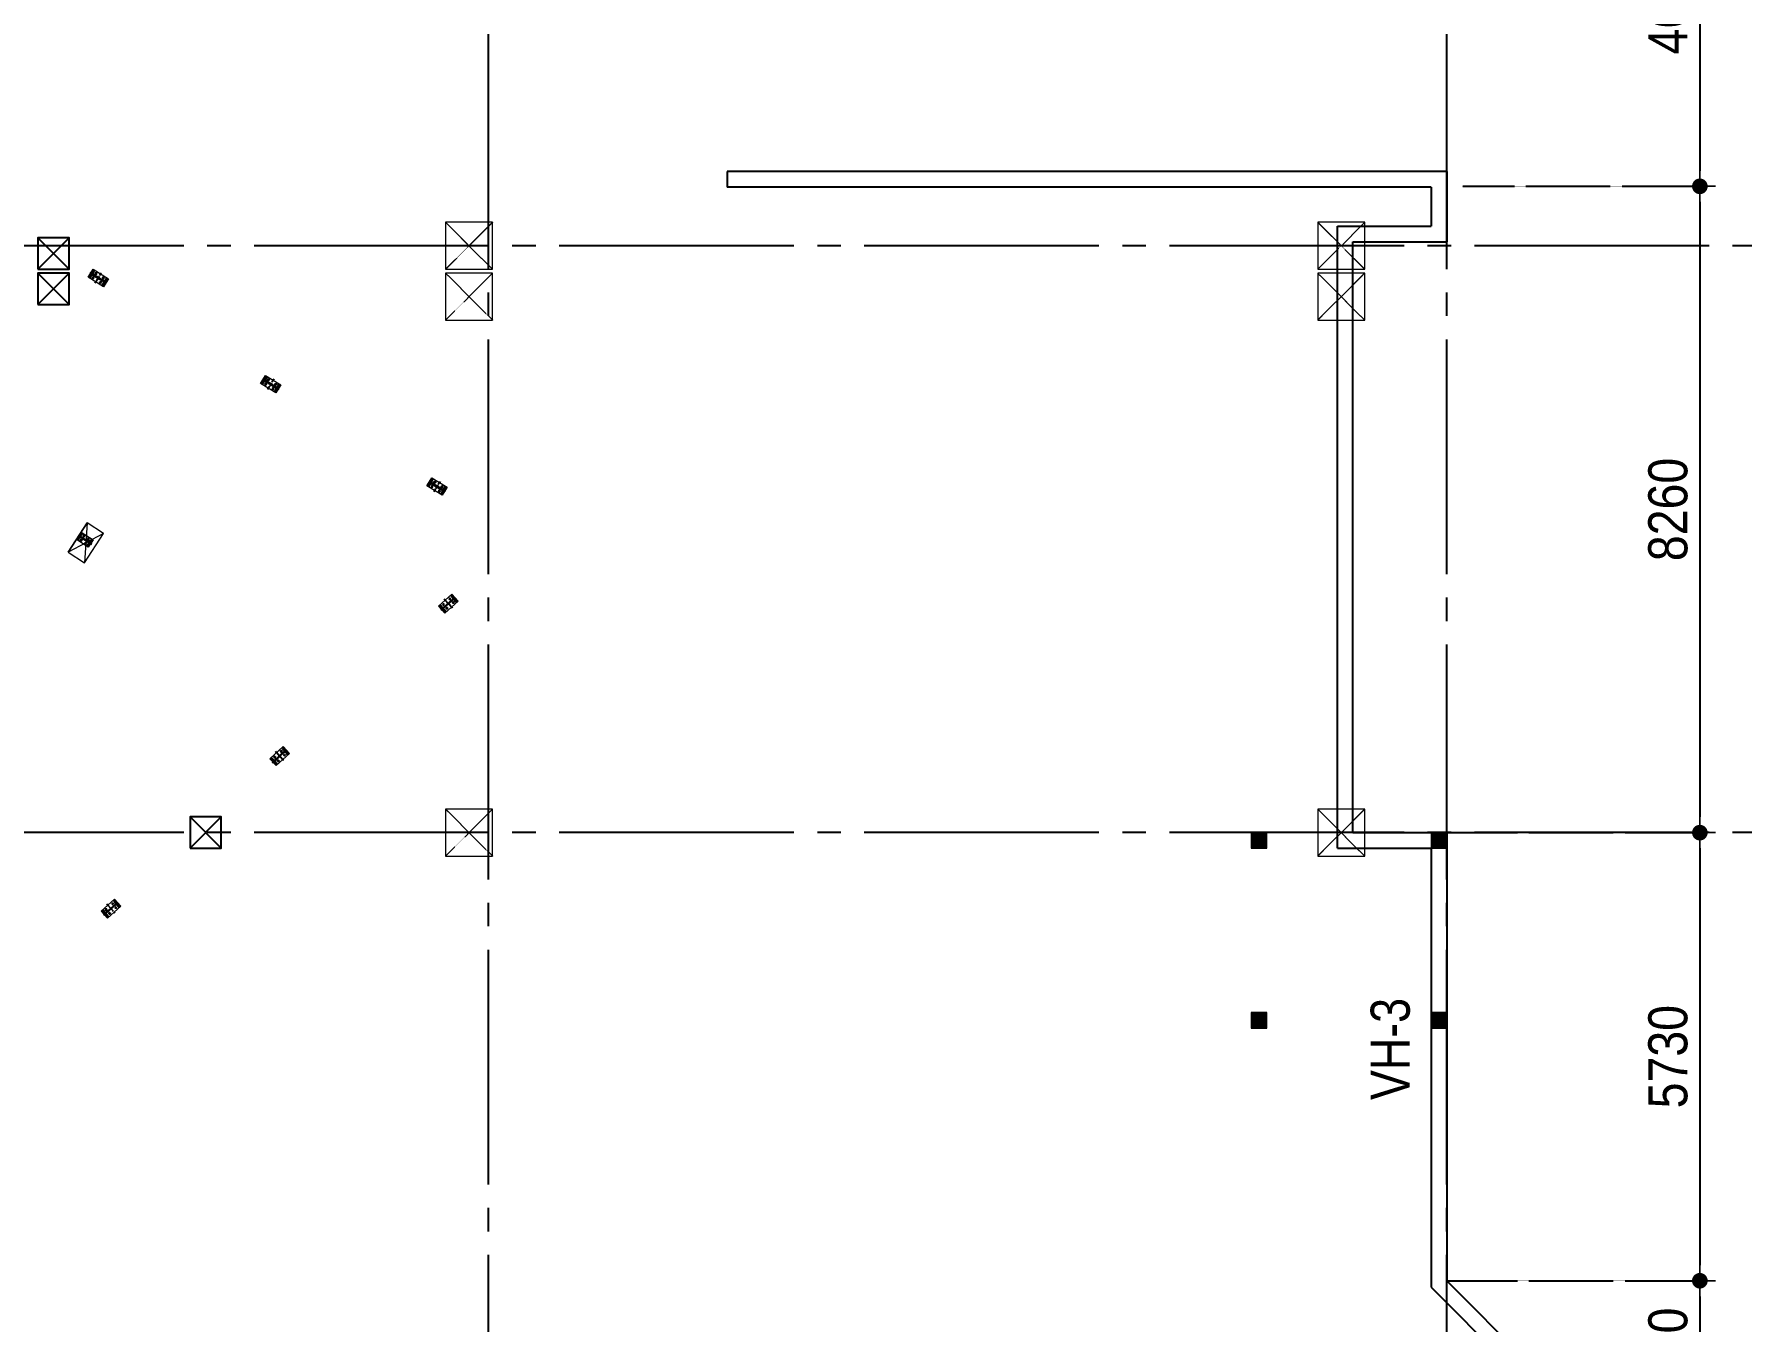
# Model space of a CAD drawing. Header units: millimetres. Extents: x -3973692 to -2843767, y 592734 to 838475.
# Drawn here: x -3467004 to -3445174, y 661779 to 678236 of the extents above; entities that cross this region are included whole.
import ezdxf
from ezdxf.enums import TextEntityAlignment as Align

# ---------------------------------------------------------------- set-up
doc = ezdxf.new("R2010")
doc.units = ezdxf.units.MM
doc.header["$MEASUREMENT"] = 0
doc.header["$PDMODE"] = 3
doc.header["$PDSIZE"] = -20
for name, pattern in [('CHG_XX_Cot_Tang 1$0$CENTER', [20.2, 12.7, -2.5, 2.5, -2.5]), ('CHG_XX_Cot_Tang 1$0$CENTER2', [28.575, 19.05, -3.175, 3.175, -3.175]), ('CHG_XX_Cot_Tang 1$0$MB_Luoi truc$0$HTT Hidden 21', [3, 2, -1]), ('CHG_XX_Luoi truc$0$MB_Luoi truc$0$Center101', [13, 10, -1, 1, -1]), ('DIVIDE2', [15.875, 6.35, -3.175, 0, -3.175, 0, -3.175]), ('HIDDEN5', [2.8375, 1.25, -1.5875])]:
    doc.linetypes.add(name, pattern=pattern)
doc.layers.get('0').update_dxf_attribs({"lineweight": 9})
doc.layers.get('Defpoints').update_dxf_attribs({"color": 10, "lineweight": 0})
for name, color, linetype, lineweight in [("'S_General_Dim_1", 1, 'Continuous', 18), ("'S_General_Divide_3 Intermediate", 3, 'DIVIDE2', 40), ("CHG_XX_Cot_Tang 1$0$'S_Steel_Cont_2 Normal", 2, 'Continuous', 25), ("CHG_XX_Cot_Tang 1$0$'S_Steel_Cont_2 Normal_Plate", 150, 'Continuous', 15), ('CHG_XX_Cot_Tang 1$0$NS-Pier', 150, 'Continuous', 9), ('CHG_XX_Cot_Tang 1$0$S_Concrete_Cont_2 Normal', 2, 'Continuous', 13), ('TEXT', 7, 'Continuous', 15)]:
    doc.layers.add(name, color=color, linetype=linetype, lineweight=lineweight)
for name, color, linetype in [("CHG_XX_Cot_Tang 1$0$'S_Concrete_Center_1", 8, 'CHG_XX_Cot_Tang 1$0$CENTER2'), ("CHG_XX_Cot_Tang 1$0$'S_Steel_ Bold", 8, 'Continuous'), ('CHG_XX_Cot_Tang 1$0$mb_cot tang 1-3$0$Concrete Line', 6, 'Continuous'), ('CHG_XX_Cot_Tang 1$0$Vach VH3', 3, 'Continuous'), ('CHG_XX_Luoi truc$0$Grid', 34, 'Continuous'), ('CHG_XX_Luoi truc$0$Grid Line', 251, 'CHG_XX_Luoi truc$0$MB_Luoi truc$0$Center101')]:
    doc.layers.add(name, color=color, linetype=linetype)
doc.styles.add('arial', font='arial.ttf', dxfattribs={"width": 0.85})
doc.styles.add('CHG_XX_Luoi truc$0$MB_Luoi truc$0$Grid A-F$0$VNI-HelveCB', font='')
doc.styles.add('TTP-HelCon', font='')
doc.styles.get('CHG_XX_Luoi truc$0$MB_Luoi truc$0$Grid A-F$0$VNI-HelveCB').set_extended_font_data('VNI-Helve-Condense', bold=True)
doc.styles.get('TTP-HelCon').set_extended_font_data('VNI-Helve-Condense')
doc.dimstyles.new('200', dxfattribs={"dimscale": 200, "dimtxt": 2.5, "dimasz": 1, "dimexe": 0, "dimexo": 0, "dimgap": 0.75, "dimtad": 1, "dimdec": 0, "dimrnd": 10, "dimzin": 9, "dimdsep": 46, "dimtxsty": 'arial', "dimblk1": 'DIMDOT', "dimblk2": 'DIMDOT', "dimsah": 1, "dimcen": 2, "dimdle": 3, "dimclre": 8, "dimclrt": 2, "dimadec": 0, "dimazin": 0, "dimtfac": 1, "dimtdec": 0, "dimtix": 1, "dimtmove": 2, "dimatfit": 3, "dimldrblk": 'DIMPIJL', "dimfxl": 1, "dimtvp": 1.8, "dimtolj": 1, "dimtzin": 0, "dimarcsym": 0})

# ---------------------------------------------------------------- blocks, each defined once
blk = doc.blocks.new('CHG_XX_Cot_Tang 1$0$HoBoi_C600x600')
at = {"layer": 'CHG_XX_Cot_Tang 1$0$NS-Pier', "linetype": 'CHG_XX_Cot_Tang 1$0$MB_Luoi truc$0$HTT Hidden 21'}
for p, q in [((300, 300), (-300, -300)), ((-300, 300), (300, -300))]:
    blk.add_line(p, q, dxfattribs=at)
at = {"layer": 'CHG_XX_Cot_Tang 1$0$NS-Pier'}
blk.add_lwpolyline([(300, -300), (300, 300), (-300, 300), (-300, -300)], close=True, dxfattribs=at)
blk = doc.blocks.new('*U2841')
at = {"layer": 'CHG_XX_Luoi truc$0$Grid Line'}
blk.add_line((0, 0), (0, 608), dxfattribs=at)
at = {"layer": 'CHG_XX_Luoi truc$0$Grid', "lineweight": -2, "style": 'CHG_XX_Luoi truc$0$MB_Luoi truc$0$Grid A-F$0$VNI-HelveCB'}
for tag, p in [('GRIDSUB', (0, 617)), ('GRID', (0, -9))]:
    blk.add_attdef(tag, text='', height=5, dxfattribs=at).set_placement(p, align=Align.MIDDLE)
blk = doc.blocks.new('*U2843')
at = {"layer": 'CHG_XX_Luoi truc$0$Grid Line'}
blk.add_line((0, 0), (0, 438), dxfattribs=at)
at = {"layer": 'CHG_XX_Luoi truc$0$Grid', "lineweight": -2, "style": 'CHG_XX_Luoi truc$0$MB_Luoi truc$0$Grid A-F$0$VNI-HelveCB'}
for tag, p in [('GRIDSUB', (0, 447)), ('GRID', (0, -9))]:
    blk.add_attdef(tag, text='', height=5, dxfattribs=at).set_placement(p, align=Align.MIDDLE)
blk = doc.blocks.new('CHG_XX_Luoi truc')
at = {"layer": 'CHG_XX_Luoi truc$0$Grid', "xscale": 300, "yscale": 300, "zscale": 300}
for p in [(87300, -12747), (99550, -12747)]:
    blk.add_blockref('*U2841', p, dxfattribs=at)
at = {"layer": 'CHG_XX_Luoi truc$0$Grid', "xscale": 300.0000000000013, "yscale": 300.0000000000013, "zscale": 300.0000000000013, "rotation": 90}
for p in [(110703, 65550), (110703, 58050)]:
    blk.add_blockref('*U2843', p, dxfattribs=at)
blk = doc.blocks.new('*U2973')
at = {"layer": "CHG_XX_Cot_Tang 1$0$'S_Steel_ Bold", "linetype": 'CHG_XX_Cot_Tang 1$0$CENTER', "ltscale": 0.05}
for p, q in [((-13, 0), (13, 0)), ((0, 13), (0, -13))]:
    blk.add_line(p, q, dxfattribs=at)
at = {"layer": "CHG_XX_Cot_Tang 1$0$'S_Steel_ Bold", "color": 1}
blk.add_circle((0, 0), 7, dxfattribs=at)
blk = doc.blocks.new('CHG_XX_Cot_Tang 1$0$ColumnSteelStaire')
at = {"layer": "CHG_XX_Cot_Tang 1$0$'S_Concrete_Center_1"}
for p, q in [((28, 100), (-128, 100)), ((-50, -25), (-50, 208))]:
    blk.add_line(p, q, dxfattribs=at)
at = {"layer": "CHG_XX_Cot_Tang 1$0$'S_Steel_Cont_2 Normal"}
blk.add_lwpolyline([(-100, 191), (-60, 191, -0.414214), (-53, 184), (-53, 16, -0.414214), (-60, 9), (-100, 9), (-100, 0), (0, 0), (0, 9), (-40, 9, -0.414214), (-47, 16), (-47, 184, -0.414214), (-40, 191), (0, 191), (0, 200), (-100, 200), (-100, 191)], format="xyb", dxfattribs=at)
at = {"layer": "CHG_XX_Cot_Tang 1$0$'S_Steel_Cont_2 Normal_Plate"}
blk.add_lwpolyline([(10, -15), (-110, -15), (-110, 215), (10, 215)], close=True, dxfattribs=at)
at = {"layer": 'Defpoints', "color": 8, "linetype": 'CHG_XX_Cot_Tang 1$0$MB_Luoi truc$0$HTT Hidden 21'}
blk.add_line((-50, -25), (-50, 200), dxfattribs=at)
at = {"layer": "CHG_XX_Cot_Tang 1$0$'S_Steel_ Bold", "xscale": -1, "rotation": 90}
for p in [(-83, 155), (-83, 45)]:
    blk.add_blockref('*U2973', p, dxfattribs=at)
at = {"layer": "CHG_XX_Cot_Tang 1$0$'S_Steel_ Bold", "rotation": 270}
for p in [(-17, 155), (-17, 45)]:
    blk.add_blockref('*U2973', p, dxfattribs=at)
blk = doc.blocks.new('CHG_XX_Cot_Tang 1$0$ColumnSteelStaireIn')
at = {"layer": "CHG_XX_Cot_Tang 1$0$'S_Concrete_Center_1"}
blk.add_line((0, 175), (0, -33), dxfattribs=at)
at = {"layer": "CHG_XX_Cot_Tang 1$0$'S_Steel_Cont_2 Normal"}
blk.add_lwpolyline([(2, 13, 0.414214), (8, 7), (38, 7), (38, 0), (-38, 0), (-38, 7), (-8, 7, 0.414214), (-2, 13), (-2, 137, 0.414214), (-8, 143), (-38, 143), (-38, 150), (38, 150), (38, 143), (8, 143, 0.414214), (2, 137)], format="xyb", close=True, dxfattribs=at)
at = {"layer": "CHG_XX_Cot_Tang 1$0$'S_Steel_Cont_2 Normal_Plate"}
blk.add_lwpolyline([(-58, 165), (58, 165), (58, -15), (-58, -15)], close=True, dxfattribs=at)
at = {"layer": "CHG_XX_Cot_Tang 1$0$'S_Steel_ Bold", "rotation": 90}
for p in [(-33, 110), (-33, 40)]:
    blk.add_blockref('*U2973', p, dxfattribs=at)
at = {"layer": "CHG_XX_Cot_Tang 1$0$'S_Steel_ Bold", "xscale": -1, "rotation": 270}
for p in [(33, 110), (33, 40)]:
    blk.add_blockref('*U2973', p, dxfattribs=at)
blk = doc.blocks.new('CHG_XX_Cot_Tang 1$0$ColumnSteelStaireSet')
at = {"layer": 'Defpoints', "color": 8, "linetype": 'CHG_XX_Cot_Tang 1$0$MB_Luoi truc$0$HTT Hidden 21'}
for name, p, rotation in [('CHG_XX_Cot_Tang 1$0$ColumnSteelStaire', (39928, -48796), 238.3811464487346), ('CHG_XX_Cot_Tang 1$0$ColumnSteelStaire', (42355, -50173), 58.3811464268013), ('CHG_XX_Cot_Tang 1$0$ColumnSteelStaire', (44481, -51482), 58.38114642687987), ('CHG_XX_Cot_Tang 1$0$ColumnSteelStaireIn', (39929, -52191), 57.02504360744042), ('CHG_XX_Cot_Tang 1$0$ColumnSteelStaire', (44474, -53071), 312.1205168197121), ('CHG_XX_Cot_Tang 1$0$ColumnSteelStaire', (42317, -55021), 312.120516819464), ('CHG_XX_Cot_Tang 1$0$ColumnSteelStaire', (40161, -56971), 312.1205168195285)]:
    blk.add_blockref(name, p, dxfattribs=dict(at, rotation=rotation))
blk = doc.blocks.new('CHG_XX_Cot_Tang 1$0$cot thong gio')
at = {"layer": 'CHG_XX_Cot_Tang 1$0$S_Concrete_Cont_2 Normal', "color": 3, "ltscale": 0.8}
blk.add_lwpolyline([(-100, -70), (100, -70), (100, 130), (-100, 130)], close=True, dxfattribs=at)
blk.add_solid([(-100, 130), (-100, -70), (100, 130), (100, -70)], dxfattribs=at)
blk = doc.blocks.new('CHG_XX_Cot_Tang 1')
at = {"layer": 'CHG_XX_Cot_Tang 1$0$mb_cot tang 1-3$0$Concrete Line'}
for p, q in [((81538.7, 65650), (81938.7, 65250)), ((81538.7, 65250), (81938.7, 65650)), ((81538.7, 65200), (81938.7, 64800)), ((81538.7, 64800), (81938.7, 65200)), ((83483.4, 58250), (83883.4, 57850)), ((83483.4, 57850), (83883.4, 58250))]:
    blk.add_line(p, q, dxfattribs=at)
for points in [[(81538.7, 65250), (81938.7, 65250), (81938.7, 65650), (81538.7, 65650)], [(81538.7, 64800), (81938.7, 64800), (81938.7, 65200), (81538.7, 65200)], [(83483.4, 57850), (83883.4, 57850), (83883.4, 58250), (83483.4, 58250)]]:
    blk.add_lwpolyline(points, close=True, dxfattribs=at)
at = {"layer": 'CHG_XX_Cot_Tang 1$0$NS-Pier'}
blk.add_lwpolyline([(82379.3, 61874.6), (82169.6, 62010.7), (81924.7, 61633.2), (82134.4, 61497.1), (82379.3, 61874.6), (81924.7, 61633.2), (82169.6, 62010.7), (82134.4, 61497.1)], dxfattribs=at)
at = {"layer": 'CHG_XX_Cot_Tang 1$0$Vach VH3'}
for p, q in [((99550, 66499.1), (90350, 66500)), ((90350, 66500), (90350, 66300)), ((99550, 66499.1), (99550, 65600)), ((99350, 66299.1), (90350, 66300)), ((99350, 66299.1), (99350, 65800)), ((98150, 57850), (98150, 65800)), ((98150, 65800), (99350, 65800)), ((98350, 58050), (98350, 65600)), ((98350, 65600), (99550, 65600)), ((98350, 58050), (99550, 58050)), ((99550, 58050), (99550, 52323.2)), ((98150, 57850), (99350, 57850)), ((99350, 57850), (99350, 52240.6)), ((99350, 52240.6), (101350, 50233.2)), ((99550, 52323.2), (101550, 50315.8))]:
    blk.add_line(p, q, dxfattribs=at)
at = {"layer": 'CHG_XX_Cot_Tang 1$0$mb_cot tang 1-3$0$Concrete Line'}
for p in [(87050, 65550), (98200, 65550), (87050, 64900), (98200, 64900), (87050, 58050), (98200, 58050)]:
    blk.add_blockref('CHG_XX_Cot_Tang 1$0$HoBoi_C600x600', p, dxfattribs=at)
at = {"layer": 'CHG_XX_Cot_Tang 1$0$NS-Pier'}
blk.add_blockref('CHG_XX_Luoi truc', (0, 0), dxfattribs=at)
at = {"layer": 'CHG_XX_Cot_Tang 1$0$S_Concrete_Cont_2 Normal'}
for p in [(97150, 57920.7), (99450, 57920.7), (97150, 55620), (99450, 55620)]:
    blk.add_blockref('CHG_XX_Cot_Tang 1$0$cot thong gio', p, dxfattribs=at)
at = {"layer": 'Defpoints', "color": 8, "linetype": 'CHG_XX_Cot_Tang 1$0$MB_Luoi truc$0$HTT Hidden 21'}
blk.add_blockref('CHG_XX_Cot_Tang 1$0$ColumnSteelStaireSet', (42270.9, 113944.6), dxfattribs=at)
blk = doc.blocks.new('DIMDOT')
for p, q in [((1, 0), (-1, 0)), ((0, -1), (0, 1))]:
    blk.add_line(p, q)
at = {"const_width": 0.5}
blk.add_lwpolyline([(-0.25, 0, 1), (0.25, 0, 1)], format="xyb", close=True, dxfattribs=at)
blk = doc.blocks.new('*D2376')
at = {"layer": "'S_General_Dim_1", "color": 8, "linetype": 'HIDDEN5', "lineweight": -2, "transparency": 16777216}
for p, q in [((-3448945, 680981), (-3445711, 680981)), ((-3448745, 676291), (-3445711, 676291))]:
    blk.add_line(p, q, dxfattribs=at)
at = {"layer": "'S_General_Dim_1", "color": 0, "lineweight": -2, "transparency": 16777216}
blk.add_line((-3445711, 680781), (-3445711, 676491), dxfattribs=at)
at = {"layer": 'Defpoints', "color": 0, "transparency": 16777216}
for p in [(-3448945, 680981), (-3448745, 676291), (-3445711, 676291)]:
    blk.add_point(p, dxfattribs=at)
at = {"layer": "'S_General_Dim_1", "color": 0, "lineweight": -2, "transparency": 16777216, "xscale": 200, "yscale": 200, "zscale": 200}
for p, rotation in [((-3445711, 680981), 90), ((-3445711, 676291), 270)]:
    blk.add_blockref('DIMDOT', p, dxfattribs=dict(at, rotation=rotation))
at = {"layer": "'S_General_Dim_1", "color": 2, "transparency": 16777216, "insert": (-3446117, 678636), "char_height": 500, "attachment_point": 5, "rotation": 90, "style": 'arial'}
blk.add_mtext('\\A1;4690', dxfattribs=at)
blk = doc.blocks.new('DIMPIJL')
at = {"linetype": 'ByBlock'}
blk.add_solid([(-2.5, 0.42), (-2.5, -0.42), (0, 0)], dxfattribs=at)
blk = doc.blocks.new('*D2377')
at = {"layer": "'S_General_Dim_1", "color": 8, "linetype": 'HIDDEN5', "lineweight": -2, "transparency": 16777216}
for p, q in [((-3448945, 662304), (-3445711, 662304)), ((-3446945, 660297), (-3445711, 660297))]:
    blk.add_line(p, q, dxfattribs=at)
at = {"layer": "'S_General_Dim_1", "color": 0, "lineweight": -2, "transparency": 16777216}
blk.add_line((-3445711, 662104), (-3445711, 660497), dxfattribs=at)
at = {"layer": 'Defpoints', "color": 0, "transparency": 16777216}
for p in [(-3448945, 662304), (-3446945, 660297), (-3445711, 660297)]:
    blk.add_point(p, dxfattribs=at)
at = {"layer": "'S_General_Dim_1", "color": 0, "lineweight": -2, "transparency": 16777216, "xscale": 200, "yscale": 200, "zscale": 200}
for p, rotation in [((-3445711, 662304), 90), ((-3445711, 660297), 270)]:
    blk.add_blockref('DIMDOT', p, dxfattribs=dict(at, rotation=rotation))
at = {"layer": "'S_General_Dim_1", "color": 2, "transparency": 16777216, "insert": (-3446117, 661301), "char_height": 500, "attachment_point": 5, "rotation": 90, "style": 'arial'}
blk.add_mtext('\\A1;2010', dxfattribs=at)
blk = doc.blocks.new('*D2500')
at = {"layer": "'S_General_Dim_1", "color": 8, "linetype": 'HIDDEN5', "lineweight": -2, "transparency": 16777216}
for p, q in [((-3448745, 676291), (-3445711, 676291)), ((-3448945, 668031), (-3445711, 668031))]:
    blk.add_line(p, q, dxfattribs=at)
at = {"layer": "'S_General_Dim_1", "color": 0, "lineweight": -2, "transparency": 16777216}
blk.add_line((-3445711, 676091), (-3445711, 668231), dxfattribs=at)
at = {"layer": 'Defpoints', "color": 0, "transparency": 16777216}
for p in [(-3448745, 676291), (-3448945, 668031), (-3445711, 668031)]:
    blk.add_point(p, dxfattribs=at)
at = {"layer": "'S_General_Dim_1", "color": 0, "lineweight": -2, "transparency": 16777216, "xscale": 200, "yscale": 200, "zscale": 200}
for p, rotation in [((-3445711, 676291), 90), ((-3445711, 668031), 270)]:
    blk.add_blockref('DIMDOT', p, dxfattribs=dict(at, rotation=rotation))
at = {"layer": "'S_General_Dim_1", "color": 2, "transparency": 16777216, "insert": (-3446117, 672161), "char_height": 500, "attachment_point": 5, "rotation": 90, "style": 'arial'}
blk.add_mtext('\\A1;8260', dxfattribs=at)
blk = doc.blocks.new('*D2501')
at = {"layer": "'S_General_Dim_1", "color": 8, "linetype": 'HIDDEN5', "lineweight": -2, "transparency": 16777216}
for p, q in [((-3448945, 668031), (-3445711, 668031)), ((-3448945, 662304), (-3445711, 662304))]:
    blk.add_line(p, q, dxfattribs=at)
at = {"layer": "'S_General_Dim_1", "color": 0, "lineweight": -2, "transparency": 16777216}
blk.add_line((-3445711, 667831), (-3445711, 662504), dxfattribs=at)
at = {"layer": 'Defpoints', "color": 0, "transparency": 16777216}
for p in [(-3448945, 668031), (-3448945, 662304), (-3445711, 662304)]:
    blk.add_point(p, dxfattribs=at)
at = {"layer": "'S_General_Dim_1", "color": 0, "lineweight": -2, "transparency": 16777216, "xscale": 200, "yscale": 200, "zscale": 200}
for p, rotation in [((-3445711, 668031), 90), ((-3445711, 662304), 270)]:
    blk.add_blockref('DIMDOT', p, dxfattribs=dict(at, rotation=rotation))
at = {"layer": "'S_General_Dim_1", "color": 2, "transparency": 16777216, "insert": (-3446117, 665168), "char_height": 500, "attachment_point": 5, "rotation": 90, "style": 'arial'}
blk.add_mtext('\\A1;5730', dxfattribs=at)

msp = doc.modelspace()

# ---------------------------------------------------------------- block references
at = {"layer": "'S_General_Divide_3 Intermediate"}
msp.add_blockref('CHG_XX_Cot_Tang 1', (-3548495.2, 609981), dxfattribs=at)

# ---------------------------------------------------------------- texts
at = {"layer": 'TEXT', "color": 3, "style": 'TTP-HelCon'}
msp.add_text('VH-3', height=500, rotation=90, dxfattribs=at).set_placement((-3449419.5, 664614))

# ---------------------------------------------------------------- dimensions: what is measured, and where the dimension line sits
at = {"layer": "'S_General_Dim_1"}
for base, p1, p2, picture, middle in [((-3445711.325, 676291.0114), (-3448945.1986, 680981.4683), (-3448745.1986, 676291.0114), '*D2376', (-3446116.6115, 678636.2399)), ((-3445711.3, 660296.8), (-3448945.2, 662304.2), (-3446945.2, 660296.8), '*D2377', (-3446116.6, 661300.5))]:
    dim = msp.add_linear_dim(base=base, p1=p1, p2=p2, angle=90, dimstyle='200', override={"dimrnd": 10}, dxfattribs=at)
    dim.commit()
    dim.dimension.update_dxf_attribs({"geometry": picture, "text_midpoint": middle})
for base, p1, p2, picture, middle in [((-3445711.3, 668031), (-3448745.2, 676291), (-3448945.2, 668031), '*D2500', (-3446116.6, 672161)), ((-3445711.3, 662304.2), (-3448945.2, 668031), (-3448945.2, 662304.2), '*D2501', (-3446116.8, 665167.6))]:
    dim = msp.add_linear_dim(base=base, p1=p1, p2=p2, angle=90, dimstyle='200', dxfattribs=at)
    dim.commit()
    dim.dimension.update_dxf_attribs({"geometry": picture, "text_midpoint": middle})

doc.saveas('drawing.dxf')
